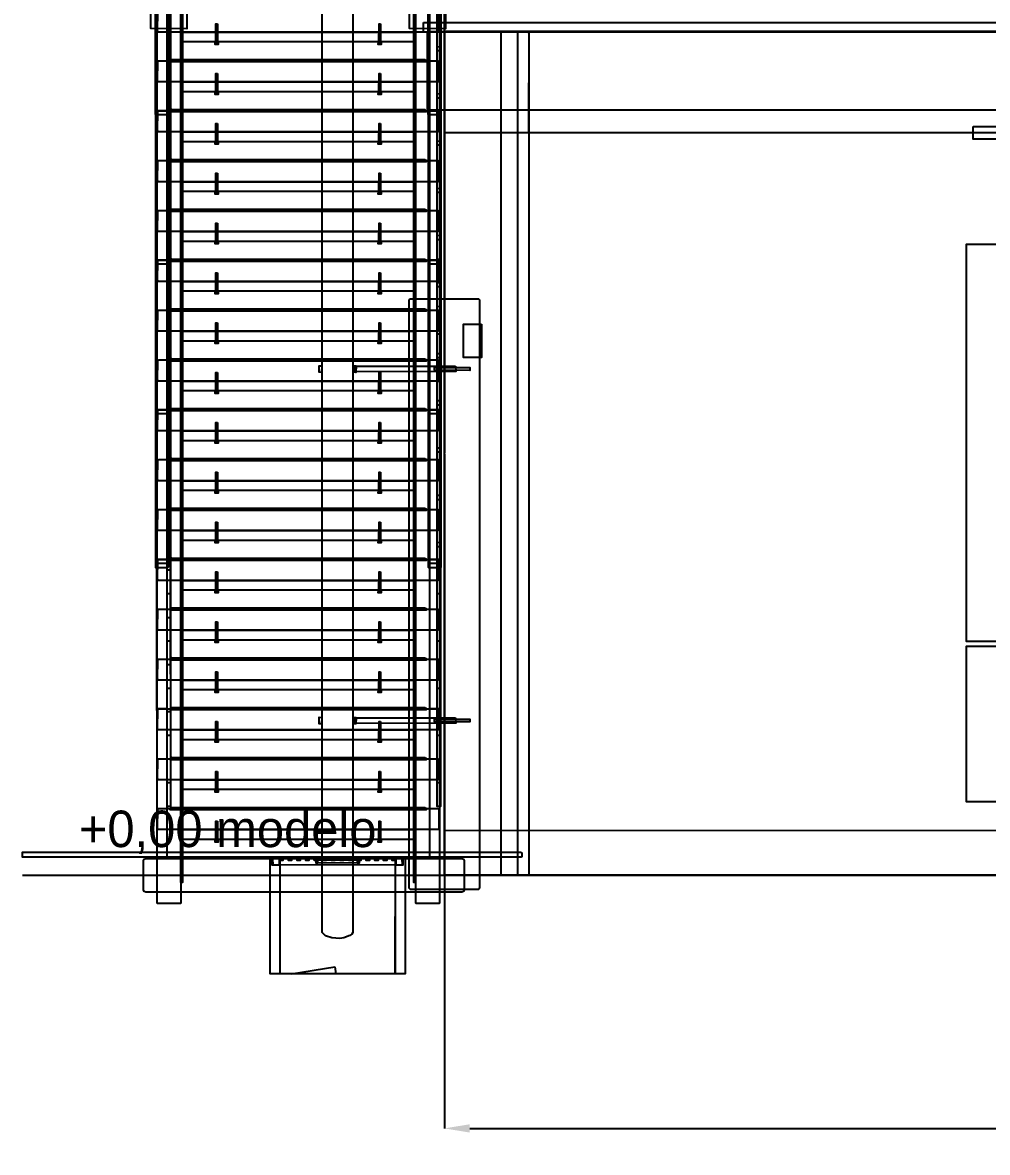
# Model space of a CAD drawing. Header units: metres. Extents: x 292.5 to 342.7, y -1 to 8.9.
# Drawn here: x 292.5 to 295.931, y -0.985 to 3.032 of the extents above; entities that cross this region are included whole.
import ezdxf

# ---------------------------------------------------------------- set-up
doc = ezdxf.new("R2010")
doc.units = ezdxf.units.M
for name, color, linetype in [('COTAS', 4, 'Continuous'), ('TEXTOS', 7, 'Continuous'), ('VISTA', 8, 'Continuous')]:
    doc.layers.add(name, color=color, linetype=linetype)
doc.dimstyles.get("Standard").update_dxf_attribs({"dimtxt": 2.5, "dimasz": 2.5, "dimexe": 1.25, "dimexo": 0.625, "dimtad": 1, "dimcen": 2.5, "dimazin": 3, "dimtfac": 1, "dimtmove": 0, "dimatfit": 3})

# ---------------------------------------------------------------- blocks, each defined once
blk = doc.blocks.new('_CLOSEDFILLED')
at = {"color": 0, "linetype": 'BYBLOCK'}
blk.add_solid([(-1, 0.164), (0, 0), (-1, -0.164)], dxfattribs=at)
blk = doc.blocks.new('*D1')
for p, q in [((294, 0), (294, -0.9)), ((302, 0), (302, -0.9)), ((294.09, -0.9), (297.935, -0.9)), ((298.065, -0.9), (301.91, -0.9))]:
    blk.add_line(p, q)
at = {"layer": 'Defpoints'}
for p in [(294, 0), (302, 0), (294, -0.9)]:
    blk.add_point(p, dxfattribs=at)
at = {"layer": 'COTAS', "xscale": 0.09, "yscale": 0.09, "rotation": 180}
blk.add_blockref('_CLOSEDFILLED', (294, -0.9), dxfattribs=at)
at = {"layer": 'COTAS', "xscale": 0.09, "yscale": 0.09}
blk.add_blockref('_CLOSEDFILLED', (302, -0.9), dxfattribs=at)
at = {"layer": 'COTAS', "insert": (298, -0.9), "char_height": 0.13, "attachment_point": 5}
blk.add_mtext('8', dxfattribs=at)

msp = doc.modelspace()

# ---------------------------------------------------------------- linework, layer by layer
at = {"layer": 'VISTA'}
msp.add_line((292.5, 0), (302.7, 0), dxfattribs=at)
for points in [[(293.5651, 6.5658), (293.5716, 6.5928), (293.5951, 6.6292), (293.7421, 6.7726), (293.745, 6.7855), (293.745, 6.897), (293.855, 6.897), (293.8544, 6.7715), (293.8489, 6.7441), (293.8379, 6.7184), (293.8122, 6.6859), (293.701, 6.5809), (293.6749, 6.5529), (293.6746, -0.2029), (293.6711, -0.2091), (293.664, -0.2147), (293.6417, -0.2226), (293.6278, -0.2243), (293.5996, -0.2228), (293.5768, -0.2152), (293.5656, -0.2035), (293.5651, 6.5658)], [(292.9725, 4.3148), (292.9742, 4.3165), (293.0158, 4.3165), (293.0175, 4.3148), (293.0175, 1.0952), (293.0158, 1.0935), (292.9742, 1.0935), (292.9732, 1.0942), (292.9725, 4.3148)], [(293.9425, 4.3148), (293.9442, 4.3165), (293.9858, 4.3165), (293.9875, 4.3148), (293.9875, 1.0952), (293.9858, 1.0935), (293.9442, 1.0935), (293.9432, 1.0942), (293.9425, 4.3148)], [(293.014, 3.9533), (293.025, 3.9543), (293.026, 3.0151), (293.014, 3.0151), (293.014, 3.9533)], [(293.974, 3.9533), (293.985, 3.9543), (293.986, 3.0151), (293.974, 3.0151), (293.974, 3.9533)], [(293.014, 3.8693), (293.025, 3.8703), (293.026, 2.9312), (293.014, 2.9312), (293.014, 3.8693)], [(293.974, 3.8693), (293.985, 3.8703), (293.986, 2.9312), (293.974, 2.9312), (293.974, 3.8693)], [(293.014, 3.7854), (293.025, 3.7864), (293.026, 2.8472), (293.014, 2.8472), (293.014, 3.7854)], [(293.974, 3.7854), (293.985, 3.7864), (293.986, 2.8472), (293.974, 2.8472), (293.974, 3.7854)], [(292.9775, 3.7668), (292.9792, 3.7685), (293.0108, 3.7685), (293.0125, 3.7668), (293.0125, 2.7198), (293.0108, 2.7181), (292.9782, 2.7189), (292.9775, 3.7668)], [(293.9475, 3.7668), (293.9492, 3.7685), (293.9808, 3.7685), (293.9825, 3.7668), (293.9825, 2.7198), (293.9808, 2.7181), (293.9482, 2.7189), (293.9475, 3.7668)], [(293.014, 3.7014), (293.025, 3.7024), (293.026, 2.7633), (293.014, 2.7633), (293.014, 3.7014)], [(293.974, 3.7014), (293.985, 3.7024), (293.986, 2.7633), (293.974, 2.7633), (293.974, 3.7014)], [(293.014, 3.6175), (293.025, 3.6185), (293.026, 2.6794), (293.014, 2.6794), (293.014, 3.6175)], [(293.974, 3.6175), (293.985, 3.6185), (293.986, 2.6794), (293.974, 2.6794), (293.974, 3.6175)], [(293.014, 3.5335), (293.025, 3.5345), (293.026, 2.5954), (293.014, 2.5954), (293.014, 3.5335)], [(293.974, 3.5335), (293.985, 3.5345), (293.986, 2.5954), (293.974, 2.5954), (293.974, 3.5335)], [(293.014, 3.4496), (293.025, 3.4506), (293.026, 2.5115), (293.014, 2.5115), (293.014, 3.4496)], [(293.974, 3.4496), (293.985, 3.4506), (293.986, 2.5115), (293.974, 2.5115), (293.974, 3.4496)], [(293.014, 3.3656), (293.025, 3.3666), (293.026, 2.4275), (293.014, 2.4275), (293.014, 3.3656)], [(293.974, 3.3656), (293.985, 3.3666), (293.986, 2.4275), (293.974, 2.4275), (293.974, 3.3656)], [(293.014, 3.2817), (293.025, 3.2827), (293.026, 2.3436), (293.014, 2.3436), (293.014, 3.2817)], [(293.974, 3.2817), (293.985, 3.2827), (293.986, 2.3436), (293.974, 2.3436), (293.974, 3.2817)], [(293.0844, 3.2387), (293.0837, 3.0093), (292.9556, 3.0101), (292.9556, 3.2387), (293.0844, 3.2387)], [(292.9775, 3.2352), (292.9792, 3.2369), (293.0108, 3.2369), (293.0125, 3.2352), (293.0125, 2.1882), (293.0108, 2.1865), (292.9782, 2.1872), (292.9775, 3.2352)], [(294.0044, 3.2387), (294.0037, 3.0093), (293.8756, 3.0101), (293.8756, 3.2387), (294.0044, 3.2387)], [(293.9475, 3.2352), (293.9492, 3.2369), (293.9808, 3.2369), (293.9825, 3.2352), (293.9825, 2.1882), (293.9808, 2.1865), (293.9482, 2.1872), (293.9475, 3.2352)], [(292.9775, 3.2086), (292.9792, 3.2103), (293.0608, 3.2103), (293.0625, 3.2086), (293.0625, -0.0986), (293.0617, -0.1001), (293.0608, -0.1003), (292.9792, -0.1003), (292.9782, -0.0997), (292.9775, 3.2086)], [(293.014, 3.1978), (293.025, 3.1987), (293.026, 2.2596), (293.014, 2.2596), (293.014, 3.1978)], [(293.0625, 3.175), (293.0685, 3.175), (293.0685, 2.987), (293.0625, 2.987), (293.0625, 3.175)], [(293.8915, 3.175), (293.8975, 3.175), (293.8975, 2.987), (293.8915, 2.987), (293.8915, 3.175)], [(293.8975, 3.2086), (293.8992, 3.2103), (293.9808, 3.2103), (293.9825, 3.2086), (293.9825, -0.0986), (293.9817, -0.1001), (293.9808, -0.1003), (293.8992, -0.1003), (293.8982, -0.0997), (293.8975, 3.2086)], [(293.974, 3.1978), (293.985, 3.1987), (293.986, 2.2596), (293.974, 2.2596), (293.974, 3.1978)], [(302, 3.2), (302, 3), (294, 3), (294, 3.2), (302, 3.2)], [(293.014, 3.1138), (293.025, 3.1148), (293.026, 2.1757), (293.014, 2.1757), (293.014, 3.1138)], [(293.974, 3.1138), (293.985, 3.1148), (293.986, 2.1757), (293.974, 2.1757), (293.974, 3.1138)], [(292.9835, 3.0728), (293.9765, 3.0728), (293.979, 3.0718), (293.98, 3.0693), (293.98, 3.0013), (293.979, 2.9988), (293.9765, 2.9978), (292.9835, 2.9978), (292.981, 2.9988), (292.98, 3.0013), (292.9806, 3.0713), (292.9835, 3.0728)], [(293.014, 3.0299), (293.025, 3.0309), (293.026, 2.0917), (293.014, 2.0917), (293.014, 3.0299)], [(293.193, 3.0278), (293.193, 2.9578), (293.187, 2.9578), (293.1874, 3.0278), (293.193, 3.0278)], [(293.773, 3.0278), (293.773, 2.9578), (293.767, 2.9578), (293.7674, 3.0278), (293.773, 3.0278)], [(293.925, 3.0325), (302.075, 3.0325), (302.075, 2.9975), (293.925, 2.9975), (293.925, 3.0325)], [(293.974, 3.0299), (293.985, 3.0309), (293.986, 2.0917), (293.974, 2.0917), (293.974, 3.0299)], [(292.9559, 3.0115), (292.9559, 3.0115), (292.956, 3.0112), (292.9559, 3.0115)], [(292.9813, 2.9991), (292.9817, 2.9988), (292.9817, 2.9995), (292.9813, 2.9991)], [(293.0625, 2.9978), (293.0685, 2.9978), (293.0685, 2.8098), (293.0625, 2.8098), (293.0625, 2.9978)], [(293.0691, 2.9628), (293.0685, 2.9973), (293.8909, 2.9978), (293.8909, 2.9628), (293.0691, 2.9628)], [(293.8759, 3.0115), (293.8759, 3.0115), (293.876, 3.0112), (293.8759, 3.0115)], [(293.8915, 2.9978), (293.8975, 2.9978), (293.8975, 2.8098), (293.8915, 2.8098), (293.8915, 2.9978)], [(293.94, 2.9955), (293.9445, 3), (302.0555, 3), (302.06, 2.9955), (302.06, 2.7245), (302.0555, 2.72), (293.9445, 2.72), (293.94, 2.7245), (293.94, 2.9955)], [(293.9783, 2.9988), (293.979, 2.9995), (293.9783, 2.9995), (293.9783, 2.9988)], [(294, 2.9955), (294.0045, 3), (301.9955, 3), (302, 2.9955), (302, 2.6445), (301.9955, 2.64), (294.0045, 2.64), (294, 2.6445), (294, 2.9955)], [(294, 2.9955), (294.0045, 3), (294.2955, 3), (294.3, 2.9955), (294.3, 0.0045), (294.2955, 0), (294.0045, 0), (294, 0.0045), (294, 2.9955)], [(294, 2.9983), (294.0017, 3), (294.2983, 3), (294.3, 2.9983), (294.3, 0.0017), (294.2983, 0), (294.0008, 0.0005), (294, 2.9983)], [(294.0008, 2.9981), (294.0045, 3), (294.2981, 2.9992), (294.3, 2.9955), (294.2992, 2.6419), (294.2955, 2.64), (294.0045, 2.64), (294, 2.6445), (294.0008, 2.9981)], [(294, 2.9955), (294.0045, 3), (294.2955, 3), (294.3, 2.9955), (294.3, 0.0045), (294.2955, 0), (294.0045, 0), (294, 0.0045), (294, 2.9955)], [(294, 2.9955), (294.0045, 3), (294.1955, 3), (294.2, 2.9955), (294.2, 0.0045), (294.1955, 0), (294.0045, 0), (294, 0.0045), (294, 2.9955)], [(294, 2.9955), (294.0045, 3), (294.2555, 3), (294.26, 2.9955), (294.26, 0.0045), (294.2555, 0), (294.0045, 0), (294, 0.0045), (294, 2.9955)], [(294, 2.9955), (294.0019, 2.9992), (301.9955, 3), (301.9992, 2.9981), (302, 0.0045), (301.9981, 0.0008), (294.0045, 0), (294, 0.0045), (294, 2.9955)], [(294.0013, 2.9987), (296.7487, 2.9987), (296.7487, 0.0013), (294.0045, 0), (294, 0.0045), (294.0013, 2.9987)], [(293.014, 2.9459), (293.025, 2.9469), (293.026, 2.0078), (293.014, 2.0078), (293.014, 2.9459)], [(293.1955, 2.9628), (293.1955, 2.9538), (293.1845, 2.9538), (293.1852, 2.9628), (293.1955, 2.9628)], [(293.7755, 2.9628), (293.7755, 2.9538), (293.7645, 2.9538), (293.7652, 2.9628), (293.7755, 2.9628)], [(293.974, 2.9459), (293.985, 2.9469), (293.986, 2.0078), (293.974, 2.0078), (293.974, 2.9459)], [(292.9835, 2.8956), (293.9765, 2.8956), (293.979, 2.8945), (293.98, 2.8921), (293.98, 2.8241), (293.979, 2.8216), (293.9765, 2.8206), (292.9835, 2.8206), (292.981, 2.8216), (292.98, 2.8241), (292.9806, 2.8941), (292.9835, 2.8956)], [(292.9817, 2.8938), (292.9817, 2.8945), (292.981, 2.8938), (292.9817, 2.8938)], [(293.025, 2.8976), (293.935, 2.8976), (293.935, 2.8916), (293.025, 2.8916), (293.025, 2.8976)], [(293.0307, 2.9006), (293.93, 2.8999), (293.9293, 2.8956), (293.0302, 2.8963), (293.0307, 2.9006)], [(293.9783, 2.8945), (293.9783, 2.8938), (293.979, 2.8938), (293.9783, 2.8945)], [(293.014, 2.862), (293.025, 2.863), (293.026, 1.9238), (293.014, 1.9238), (293.014, 2.862)], [(293.974, 2.862), (293.985, 2.863), (293.986, 1.9238), (293.974, 1.9238), (293.974, 2.862)], [(292.9813, 2.8218), (292.9817, 2.8216), (292.9817, 2.8223), (292.9813, 2.8218)], [(293.0625, 2.8206), (293.0685, 2.8206), (293.0685, 2.6326), (293.0625, 2.6326), (293.0625, 2.8206)], [(293.0691, 2.7856), (293.0685, 2.8201), (293.8909, 2.8206), (293.8909, 2.7856), (293.0691, 2.7856)], [(293.193, 2.8506), (293.193, 2.7806), (293.187, 2.7806), (293.1874, 2.8506), (293.193, 2.8506)], [(293.773, 2.8506), (293.773, 2.7806), (293.767, 2.7806), (293.7674, 2.8506), (293.773, 2.8506)], [(293.8915, 2.8206), (293.8975, 2.8206), (293.8975, 2.6326), (293.8915, 2.6326), (293.8915, 2.8206)], [(293.9783, 2.8216), (293.979, 2.8223), (293.9783, 2.8223), (293.9783, 2.8216)], [(293.014, 2.778), (293.025, 2.779), (293.026, 1.8399), (293.014, 1.8399), (293.014, 2.778)], [(293.1955, 2.7856), (293.1955, 2.7766), (293.1845, 2.7766), (293.1852, 2.7856), (293.1955, 2.7856)], [(293.7755, 2.7856), (293.7755, 2.7766), (293.7645, 2.7766), (293.7652, 2.7856), (293.7755, 2.7856)], [(293.974, 2.778), (293.985, 2.779), (293.986, 1.8399), (293.974, 1.8399), (293.974, 2.778)], [(292.9775, 2.7035), (292.9792, 2.7052), (293.0108, 2.7052), (293.0125, 2.7035), (293.0125, 1.6565), (293.0108, 1.6548), (292.9782, 1.6555), (292.9775, 2.7035)], [(292.9782, 2.7031), (292.9782, 2.7035), (292.9782, 2.7031), (292.9782, 2.7031)], [(292.9835, 2.7183), (293.9765, 2.7183), (293.979, 2.7173), (293.98, 2.7148), (293.98, 2.6468), (293.979, 2.6444), (293.9765, 2.6433), (292.9835, 2.6433), (292.981, 2.6444), (292.98, 2.6468), (292.9806, 2.7169), (292.9835, 2.7183)], [(292.9817, 2.7166), (292.9817, 2.7173), (292.981, 2.7166), (292.9817, 2.7166)], [(293.014, 2.6941), (293.025, 2.6951), (293.026, 1.7559), (293.025, 1.7549), (293.014, 1.7559), (293.014, 2.6941)], [(293.025, 2.7203), (293.935, 2.7203), (293.935, 2.7143), (293.025, 2.7143), (293.025, 2.7203)], [(293.0307, 2.7233), (293.93, 2.7226), (293.9293, 2.7183), (293.0302, 2.719), (293.0307, 2.7233)], [(293.9475, 2.7035), (293.9492, 2.7052), (293.9808, 2.7052), (293.9825, 2.7035), (293.9825, 1.6565), (293.9808, 1.6548), (293.9482, 1.6555), (293.9475, 2.7035)], [(293.9482, 2.7031), (293.9482, 2.7035), (293.9482, 2.7031), (293.9482, 2.7031)], [(293.974, 2.6941), (293.985, 2.6951), (293.986, 1.7559), (293.985, 1.7549), (293.974, 1.7559), (293.974, 2.6941)], [(293.9783, 2.7173), (293.9783, 2.7166), (293.979, 2.7166), (293.9783, 2.7173)], [(293.193, 2.6733), (293.193, 2.6033), (293.187, 2.6033), (293.1874, 2.6733), (293.193, 2.6733)], [(293.773, 2.6733), (293.773, 2.6033), (293.767, 2.6033), (293.7674, 2.6733), (293.773, 2.6733)], [(295.88, 2.6625), (300.12, 2.6625), (300.12, 2.6175), (295.88, 2.6175), (295.88, 2.6625)], [(292.981, 2.6447), (292.981, 2.6447), (292.9813, 2.6446), (292.981, 2.6447)], [(292.9813, 2.6446), (292.9817, 2.6444), (292.9817, 2.6451), (292.9813, 2.6446)], [(293.014, 2.6101), (293.025, 2.6111), (293.026, 1.672), (293.014, 1.672), (293.014, 2.6101)], [(293.0625, 2.6433), (293.0685, 2.6433), (293.0685, 2.4553), (293.0625, 2.4553), (293.0625, 2.6433)], [(293.0691, 2.6083), (293.0685, 2.6428), (293.8909, 2.6433), (293.8909, 2.6083), (293.0691, 2.6083)], [(293.8915, 2.6433), (293.8975, 2.6433), (293.8975, 2.4553), (293.8915, 2.4553), (293.8915, 2.6433)], [(293.974, 2.6101), (293.985, 2.6111), (293.986, 1.672), (293.974, 1.672), (293.974, 2.6101)], [(293.9783, 2.6444), (293.979, 2.6451), (293.9783, 2.6451), (293.9783, 2.6444)], [(293.1955, 2.6083), (293.1955, 2.5993), (293.1845, 2.5993), (293.1852, 2.6083), (293.1955, 2.6083)], [(293.7755, 2.6083), (293.7755, 2.5993), (293.7645, 2.5993), (293.7652, 2.6083), (293.7755, 2.6083)], [(292.9835, 2.5411), (293.9765, 2.5411), (293.979, 2.5401), (293.98, 2.5376), (293.98, 2.4696), (293.979, 2.4671), (293.9765, 2.4661), (292.9835, 2.4661), (292.981, 2.4671), (292.98, 2.4696), (292.9806, 2.5396), (292.9835, 2.5411)], [(292.9817, 2.5394), (292.9817, 2.5401), (292.981, 2.5394), (292.9817, 2.5394)], [(293.025, 2.5431), (293.935, 2.5431), (293.935, 2.5371), (293.025, 2.5371), (293.025, 2.5431)], [(293.0307, 2.5461), (293.93, 2.5454), (293.9293, 2.5411), (293.0302, 2.5418), (293.0307, 2.5461)], [(293.9783, 2.5401), (293.9783, 2.5394), (293.979, 2.5394), (293.9783, 2.5401)], [(293.979, 2.5397), (293.9787, 2.5398), (293.979, 2.5397), (293.979, 2.5397)], [(293.014, 2.5262), (293.025, 2.5272), (293.026, 1.588), (293.025, 1.587), (293.015, 1.587), (293.0143, 1.5873), (293.014, 2.5262)], [(293.193, 2.4961), (293.193, 2.4261), (293.187, 2.4261), (293.1874, 2.4961), (293.193, 2.4961)], [(293.773, 2.4961), (293.773, 2.4261), (293.767, 2.4261), (293.7674, 2.4961), (293.773, 2.4961)], [(293.974, 2.5262), (293.985, 2.5272), (293.986, 1.588), (293.985, 1.587), (293.975, 1.587), (293.9743, 1.5873), (293.974, 2.5262)], [(292.9813, 2.4674), (292.9817, 2.4671), (292.9817, 2.4679), (292.9813, 2.4674)], [(293.0625, 2.4661), (293.0685, 2.4661), (293.0685, 2.2781), (293.0625, 2.2781), (293.0625, 2.4661)], [(293.0691, 2.4311), (293.0685, 2.4656), (293.8909, 2.4661), (293.8909, 2.4311), (293.0691, 2.4311)], [(293.8915, 2.4661), (293.8975, 2.4661), (293.8975, 2.2781), (293.8915, 2.2781), (293.8915, 2.4661)], [(293.9783, 2.4671), (293.979, 2.4679), (293.9783, 2.4679), (293.9783, 2.4671)], [(293.014, 2.4422), (293.025, 2.4432), (293.026, 1.5041), (293.014, 1.5041), (293.014, 2.4422)], [(293.1955, 2.4311), (293.1955, 2.4221), (293.1845, 2.4221), (293.1852, 2.4311), (293.1955, 2.4311)], [(293.7755, 2.4311), (293.7755, 2.4221), (293.7645, 2.4221), (293.7652, 2.4311), (293.7755, 2.4311)], [(293.974, 2.4422), (293.985, 2.4432), (293.986, 1.5041), (293.974, 1.5041), (293.974, 2.4422)], [(292.9835, 2.3639), (293.9765, 2.3639), (293.979, 2.3629), (293.98, 2.3604), (293.98, 2.2924), (293.979, 2.2899), (293.9765, 2.2889), (292.9835, 2.2889), (292.981, 2.2899), (292.98, 2.2924), (292.9806, 2.3624), (292.9835, 2.3639)], [(292.9817, 2.3621), (292.9817, 2.3629), (292.981, 2.3621), (292.9817, 2.3621)], [(293.014, 2.3583), (293.025, 2.3593), (293.026, 1.4201), (293.014, 1.4201), (293.014, 2.3583)], [(293.025, 2.3659), (293.935, 2.3659), (293.935, 2.3599), (293.025, 2.3599), (293.025, 2.3659)], [(293.0307, 2.3689), (293.93, 2.3682), (293.9293, 2.3639), (293.0302, 2.3646), (293.0307, 2.3689)], [(293.974, 2.3583), (293.985, 2.3593), (293.986, 1.4201), (293.974, 1.4201), (293.974, 2.3583)], [(293.9783, 2.3629), (293.9783, 2.3621), (293.979, 2.3621), (293.9783, 2.3629)], [(292.981, 2.2903), (292.981, 2.2903), (292.9813, 2.2902), (292.981, 2.2903)], [(292.9813, 2.2902), (292.9817, 2.2899), (292.9817, 2.2906), (292.9813, 2.2902)], [(293.193, 2.3189), (293.193, 2.2489), (293.187, 2.2489), (293.1874, 2.3189), (293.193, 2.3189)], [(293.773, 2.3189), (293.773, 2.2489), (293.767, 2.2489), (293.7674, 2.3189), (293.773, 2.3189)], [(293.9783, 2.2899), (293.979, 2.2906), (293.9783, 2.2906), (293.9783, 2.2899)], [(293.014, 2.2743), (293.025, 2.2753), (293.026, 1.3362), (293.025, 1.3352), (293.015, 1.3352), (293.0143, 1.3355), (293.014, 2.2743)], [(293.0625, 2.2889), (293.0685, 2.2889), (293.0685, 2.1009), (293.0625, 2.1009), (293.0625, 2.2889)], [(293.0691, 2.2539), (293.0685, 2.2884), (293.8909, 2.2889), (293.8909, 2.2539), (293.0691, 2.2539)], [(293.1955, 2.2539), (293.1955, 2.2449), (293.1845, 2.2449), (293.1852, 2.2539), (293.1955, 2.2539)], [(293.7755, 2.2539), (293.7755, 2.2449), (293.7645, 2.2449), (293.7652, 2.2539), (293.7755, 2.2539)], [(293.8915, 2.2889), (293.8975, 2.2889), (293.8975, 2.1009), (293.8915, 2.1009), (293.8915, 2.2889)], [(293.974, 2.2743), (293.985, 2.2753), (293.986, 1.3362), (293.985, 1.3352), (293.975, 1.3352), (293.9743, 1.3355), (293.974, 2.2743)], [(296.5241, 2.2441), (296.5241, 0.8309), (295.8559, 0.8309), (295.8559, 2.2441), (296.5241, 2.2441)], [(292.9775, 2.1718), (292.9792, 2.1735), (293.0108, 2.1735), (293.0125, 2.1718), (293.0125, 1.1248), (293.0108, 1.1231), (292.9782, 1.1239), (292.9775, 2.1718)], [(292.9835, 2.1867), (293.9765, 2.1867), (293.979, 2.1856), (293.98, 2.1832), (293.98, 2.1152), (293.979, 2.1127), (293.9765, 2.1117), (292.9835, 2.1117), (292.981, 2.1127), (292.98, 2.1152), (292.9806, 2.1852), (292.9835, 2.1867)], [(292.9817, 2.1849), (292.9817, 2.1856), (292.981, 2.1849), (292.9817, 2.1849)], [(293.0117, 2.1719), (293.0118, 2.1719), (293.0117, 2.1719), (293.0117, 2.1719)], [(293.014, 2.1904), (293.025, 2.1914), (293.026, 1.2523), (293.014, 1.2523), (293.014, 2.1904)], [(293.025, 2.1887), (293.935, 2.1887), (293.935, 2.1827), (293.025, 2.1827), (293.025, 2.1887)], [(293.0307, 2.1917), (293.93, 2.191), (293.9293, 2.1867), (293.0302, 2.1874), (293.0307, 2.1917)], [(293.9475, 2.1718), (293.9492, 2.1735), (293.9808, 2.1735), (293.9825, 2.1718), (293.9825, 1.1248), (293.9808, 1.1231), (293.9482, 1.1239), (293.9475, 2.1718)], [(293.974, 2.1904), (293.985, 2.1914), (293.986, 1.2523), (293.974, 1.2523), (293.974, 2.1904)], [(293.9783, 2.1856), (293.9783, 2.1849), (293.979, 2.1849), (293.9783, 2.1856)], [(293.193, 2.1417), (293.193, 2.0717), (293.187, 2.0717), (293.1874, 2.1417), (293.193, 2.1417)], [(293.773, 2.1417), (293.773, 2.0717), (293.767, 2.0717), (293.7674, 2.1417), (293.773, 2.1417)], [(292.9813, 2.113), (292.9817, 2.1127), (292.9817, 2.1134), (292.9813, 2.113)], [(293.014, 2.1064), (293.025, 2.1074), (293.026, 1.1683), (293.014, 1.1683), (293.014, 2.1064)], [(293.0625, 2.1117), (293.0685, 2.1117), (293.0685, 1.9237), (293.0625, 1.9237), (293.0625, 2.1117)], [(293.0691, 2.0767), (293.0685, 2.1112), (293.8909, 2.1117), (293.8909, 2.0767), (293.0691, 2.0767)], [(293.8915, 2.1117), (293.8975, 2.1117), (293.8975, 1.9237), (293.8915, 1.9237), (293.8915, 2.1117)], [(293.974, 2.1064), (293.985, 2.1074), (293.986, 1.1683), (293.974, 1.1683), (293.974, 2.1064)], [(293.9783, 2.1127), (293.979, 2.1134), (293.9783, 2.1134), (293.9783, 2.1127)], [(293.1955, 2.0767), (293.1955, 2.0677), (293.1845, 2.0677), (293.1852, 2.0767), (293.1955, 2.0767)], [(293.7755, 2.0767), (293.7755, 2.0677), (293.7645, 2.0677), (293.7652, 2.0767), (293.7755, 2.0767)], [(293.875, 2.0455), (293.8795, 2.05), (294.1205, 2.05), (294.125, 2.0455), (294.125, -0.0455), (294.1205, -0.05), (293.8795, -0.05), (293.875, -0.0455), (293.875, 2.0455)], [(292.9835, 2.0094), (293.9765, 2.0094), (293.979, 2.0084), (293.98, 2.0059), (293.98, 1.9379), (293.979, 1.9355), (293.9765, 1.9344), (292.9835, 1.9344), (292.981, 1.9355), (292.98, 1.9379), (292.9806, 2.008), (292.9835, 2.0094)], [(293.014, 2.0225), (293.025, 2.0235), (293.026, 1.0844), (293.014, 1.0844), (293.014, 2.0225)], [(293.025, 2.0114), (293.935, 2.0114), (293.935, 2.0054), (293.025, 2.0054), (293.025, 2.0114)], [(293.0307, 2.0144), (293.93, 2.0137), (293.9293, 2.0094), (293.0302, 2.0101), (293.0307, 2.0144)], [(293.974, 2.0225), (293.985, 2.0235), (293.986, 1.0844), (293.974, 1.0844), (293.974, 2.0225)], [(292.9817, 2.0077), (292.9817, 2.0084), (292.981, 2.0077), (292.9817, 2.0077)], [(293.9783, 2.0084), (293.9783, 2.0077), (293.979, 2.0077), (293.9783, 2.0084)], [(292.9813, 1.9357), (292.9817, 1.9355), (292.9817, 1.9362), (292.9813, 1.9357)], [(293.014, 1.9385), (293.0143, 1.9392), (293.015, 1.9395), (293.025, 1.9395), (293.0257, 1.9392), (293.026, 1.9385), (293.026, 1.0004), (293.014, 1.0004), (293.014, 1.9385)], [(293.0144, 1.9392), (293.0144, 1.9392), (293.0143, 1.9392), (293.0144, 1.9392)], [(293.0256, 1.9392), (293.0256, 1.9392), (293.0257, 1.9392), (293.0256, 1.9392)], [(293.0625, 1.9344), (293.0685, 1.9344), (293.0685, 1.7465), (293.0625, 1.7465), (293.0625, 1.9344)], [(293.0691, 1.8994), (293.0685, 1.9339), (293.8909, 1.9344), (293.8909, 1.8994), (293.0691, 1.8994)], [(293.193, 1.9644), (293.193, 1.8944), (293.187, 1.8944), (293.1874, 1.9644), (293.193, 1.9644)], [(293.773, 1.9644), (293.773, 1.8944), (293.767, 1.8944), (293.7674, 1.9644), (293.773, 1.9644)], [(293.8915, 1.9344), (293.8975, 1.9344), (293.8975, 1.7465), (293.8915, 1.7465), (293.8915, 1.9344)], [(293.974, 1.9385), (293.9743, 1.9392), (293.975, 1.9395), (293.985, 1.9395), (293.9857, 1.9392), (293.986, 1.9385), (293.986, 1.0004), (293.974, 1.0004), (293.974, 1.9385)], [(293.9744, 1.9392), (293.9744, 1.9392), (293.9743, 1.9392), (293.9744, 1.9392)], [(293.9783, 1.9355), (293.979, 1.9362), (293.9783, 1.9362), (293.9783, 1.9355)], [(293.9856, 1.9392), (293.9856, 1.9392), (293.9857, 1.9392), (293.9856, 1.9392)], [(294.1319, 1.9594), (294.1319, 1.8406), (294.0681, 1.8406), (294.0681, 1.9594), (294.1319, 1.9594)], [(293.1955, 1.8994), (293.1955, 1.8904), (293.1845, 1.8904), (293.1852, 1.8994), (293.1955, 1.8994)], [(293.7755, 1.8994), (293.7755, 1.8904), (293.7645, 1.8904), (293.7652, 1.8994), (293.7755, 1.8994)], [(293.014, 1.8546), (293.025, 1.8556), (293.026, 0.9165), (293.025, 0.9155), (293.015, 0.9155), (293.0143, 0.9158), (293.014, 1.8546)], [(293.974, 1.8546), (293.985, 1.8556), (293.986, 0.9165), (293.985, 0.9155), (293.975, 0.9155), (293.9743, 0.9158), (293.974, 1.8546)], [(292.9835, 1.8322), (293.9765, 1.8322), (293.979, 1.8312), (293.98, 1.8287), (293.98, 1.7607), (293.979, 1.7582), (293.9765, 1.7572), (292.9835, 1.7572), (292.981, 1.7582), (292.98, 1.7607), (292.9806, 1.8307), (292.9835, 1.8322)], [(292.9817, 1.8305), (292.9817, 1.8312), (292.981, 1.8305), (292.9817, 1.8305)], [(293.025, 1.8342), (293.935, 1.8342), (293.935, 1.8282), (293.025, 1.8282), (293.025, 1.8342)], [(293.0307, 1.8372), (293.93, 1.8365), (293.9293, 1.8322), (293.0302, 1.8329), (293.0307, 1.8372)], [(293.5635, 1.811), (293.5625, 1.788), (293.5545, 1.789), (293.5548, 1.8117), (293.5635, 1.811)], [(293.6855, 1.811), (293.6845, 1.788), (293.6765, 1.789), (293.6768, 1.8117), (293.6855, 1.811)], [(294.039, 1.81), (294.04, 1.791), (293.682, 1.79), (293.6813, 1.8097), (294.039, 1.81)], [(293.9783, 1.8312), (293.9783, 1.8305), (293.979, 1.8305), (293.9783, 1.8312)], [(293.014, 1.7706), (293.025, 1.7716), (293.026, 0.8325), (293.014, 0.8325), (293.014, 1.7706)], [(293.193, 1.7872), (293.193, 1.7172), (293.187, 1.7172), (293.1874, 1.7872), (293.193, 1.7872)], [(293.773, 1.7872), (293.773, 1.7172), (293.767, 1.7172), (293.7674, 1.7872), (293.773, 1.7872)], [(293.965, 1.805), (294.09, 1.805), (294.09, 1.795), (293.965, 1.7957), (293.965, 1.805)], [(293.974, 1.7706), (293.985, 1.7716), (293.986, 0.8325), (293.974, 0.8325), (293.974, 1.7706)], [(292.9813, 1.7585), (292.9817, 1.7583), (292.9817, 1.759), (292.9813, 1.7585)], [(293.0259, 1.7559), (293.0259, 1.7559), (293.026, 1.7559), (293.0259, 1.7559)], [(293.0625, 1.7572), (293.0685, 1.7572), (293.0685, 1.5692), (293.0625, 1.5692), (293.0625, 1.7572)], [(293.0691, 1.7222), (293.0685, 1.7567), (293.8909, 1.7572), (293.8909, 1.7222), (293.0691, 1.7222)], [(293.8915, 1.7572), (293.8975, 1.7572), (293.8975, 1.5692), (293.8915, 1.5692), (293.8915, 1.7572)], [(293.9783, 1.7583), (293.979, 1.759), (293.9783, 1.759), (293.9783, 1.7583)], [(293.9859, 1.7559), (293.9859, 1.7559), (293.986, 1.7559), (293.9859, 1.7559)], [(293.014, 1.6867), (293.0143, 1.6874), (293.015, 1.6877), (293.025, 1.6877), (293.0257, 1.6874), (293.026, 1.6867), (293.026, 0.7486), (293.014, 0.7486), (293.014, 1.6867)], [(293.0144, 1.6873), (293.0144, 1.6873), (293.0143, 1.6874), (293.0144, 1.6873)], [(293.0256, 1.6873), (293.0256, 1.6873), (293.0257, 1.6874), (293.0256, 1.6873)], [(293.1955, 1.7222), (293.1955, 1.7132), (293.1845, 1.7132), (293.1852, 1.7222), (293.1955, 1.7222)], [(293.7755, 1.7222), (293.7755, 1.7132), (293.7645, 1.7132), (293.7652, 1.7222), (293.7755, 1.7222)], [(293.974, 1.6867), (293.9743, 1.6874), (293.975, 1.6877), (293.985, 1.6877), (293.9857, 1.6874), (293.986, 1.6867), (293.986, 0.7486), (293.974, 0.7486), (293.974, 1.6867)], [(293.9744, 1.6873), (293.9744, 1.6873), (293.9743, 1.6874), (293.9744, 1.6873)], [(293.9856, 1.6873), (293.9856, 1.6873), (293.9857, 1.6874), (293.9856, 1.6873)], [(292.9835, 1.655), (293.9765, 1.655), (293.979, 1.654), (293.98, 1.6515), (293.98, 1.5835), (293.979, 1.581), (293.9765, 1.58), (292.9835, 1.58), (292.981, 1.581), (292.98, 1.5835), (292.9806, 1.6535), (292.9835, 1.655)], [(292.9817, 1.6533), (292.9817, 1.654), (292.981, 1.6533), (292.9817, 1.6533)], [(293.025, 1.657), (293.935, 1.657), (293.935, 1.651), (293.025, 1.651), (293.025, 1.657)], [(293.0307, 1.66), (293.93, 1.6593), (293.9293, 1.655), (293.0302, 1.6557), (293.0307, 1.66)], [(293.9783, 1.654), (293.9783, 1.6533), (293.979, 1.6533), (293.9783, 1.654)], [(292.9775, 1.6402), (292.9792, 1.6419), (293.0108, 1.6419), (293.0125, 1.6402), (293.0125, 0.5932), (293.0108, 0.5915), (292.9782, 0.5922), (292.9775, 1.6402)], [(293.0122, 1.6403), (293.012, 1.6406), (293.0122, 1.6403), (293.0122, 1.6403)], [(293.0122, 1.6397), (293.0122, 1.6397), (293.0122, 1.6397), (293.0122, 1.6397)], [(293.193, 1.61), (293.193, 1.54), (293.187, 1.54), (293.1874, 1.61), (293.193, 1.61)], [(293.773, 1.61), (293.773, 1.54), (293.767, 1.54), (293.7674, 1.61), (293.773, 1.61)], [(293.9475, 1.6402), (293.9492, 1.6419), (293.9808, 1.6419), (293.9825, 1.6402), (293.9825, 0.5932), (293.9808, 0.5915), (293.9482, 0.5922), (293.9475, 1.6402)], [(293.9822, 1.6403), (293.982, 1.6406), (293.9822, 1.6403), (293.9822, 1.6403)], [(293.9822, 1.6397), (293.9822, 1.6397), (293.9822, 1.6397), (293.9822, 1.6397)], [(292.9813, 1.5813), (292.9817, 1.581), (292.9817, 1.5817), (292.9813, 1.5813)], [(293.014, 1.6027), (293.025, 1.6038), (293.026, 0.6646), (293.025, 0.6636), (293.015, 0.6636), (293.0143, 0.6639), (293.014, 1.6027)], [(293.0144, 1.5874), (293.0144, 1.5874), (293.0143, 1.5873), (293.0144, 1.5874)], [(293.0625, 1.58), (293.0685, 1.58), (293.0685, 1.392), (293.0625, 1.392), (293.0625, 1.58)], [(293.0691, 1.545), (293.0685, 1.5795), (293.8909, 1.58), (293.8909, 1.545), (293.0691, 1.545)], [(293.8915, 1.58), (293.8975, 1.58), (293.8975, 1.392), (293.8915, 1.392), (293.8915, 1.58)], [(293.974, 1.6027), (293.985, 1.6038), (293.986, 0.6646), (293.985, 0.6636), (293.975, 0.6636), (293.9743, 0.6639), (293.974, 1.6027)], [(293.9744, 1.5874), (293.9744, 1.5874), (293.9743, 1.5873), (293.9744, 1.5874)], [(293.9783, 1.581), (293.979, 1.5817), (293.9783, 1.5817), (293.9783, 1.581)], [(293.1955, 1.545), (293.1955, 1.536), (293.1845, 1.536), (293.1852, 1.545), (293.1955, 1.545)], [(293.7755, 1.545), (293.7755, 1.536), (293.7645, 1.536), (293.7652, 1.545), (293.7755, 1.545)], [(293.014, 1.5188), (293.0143, 1.5195), (293.015, 1.5198), (293.025, 1.5198), (293.0257, 1.5195), (293.026, 1.5188), (293.026, 0.5807), (293.014, 0.5807), (293.014, 1.5188)], [(293.0141, 1.5188), (293.0141, 1.5188), (293.014, 1.5188), (293.0141, 1.5188)], [(293.0144, 1.5194), (293.0144, 1.5194), (293.0143, 1.5195), (293.0144, 1.5194)], [(293.0256, 1.5194), (293.0256, 1.5194), (293.0257, 1.5195), (293.0256, 1.5194)], [(293.974, 1.5188), (293.9743, 1.5195), (293.975, 1.5198), (293.985, 1.5198), (293.9857, 1.5195), (293.986, 1.5188), (293.986, 0.5807), (293.974, 0.5807), (293.974, 1.5188)], [(293.9741, 1.5188), (293.9741, 1.5188), (293.974, 1.5188), (293.9741, 1.5188)], [(293.9744, 1.5194), (293.9744, 1.5194), (293.9743, 1.5195), (293.9744, 1.5194)], [(293.9856, 1.5194), (293.9856, 1.5194), (293.9857, 1.5195), (293.9856, 1.5194)], [(292.9835, 1.4778), (293.9765, 1.4778), (293.979, 1.4768), (293.98, 1.4743), (293.98, 1.4063), (293.979, 1.4038), (293.9765, 1.4028), (292.9835, 1.4028), (292.981, 1.4038), (292.98, 1.4063), (292.9806, 1.4763), (292.9835, 1.4778)], [(292.9817, 1.476), (292.9817, 1.4767), (292.981, 1.476), (292.9817, 1.476)], [(293.025, 1.4798), (293.935, 1.4798), (293.935, 1.4738), (293.025, 1.4738), (293.025, 1.4798)], [(293.0307, 1.4828), (293.93, 1.4821), (293.9293, 1.4778), (293.0302, 1.4785), (293.0307, 1.4828)], [(293.9783, 1.4767), (293.9783, 1.476), (293.979, 1.476), (293.9783, 1.4767)], [(293.014, 1.4349), (293.025, 1.4359), (293.026, 0.4967), (293.014, 0.4967), (293.014, 1.4349)], [(293.193, 1.4328), (293.193, 1.3628), (293.187, 1.3628), (293.1874, 1.4328), (293.193, 1.4328)], [(293.773, 1.4328), (293.773, 1.3628), (293.767, 1.3628), (293.7674, 1.4328), (293.773, 1.4328)], [(293.974, 1.4349), (293.985, 1.4359), (293.986, 0.4967), (293.974, 0.4967), (293.974, 1.4349)], [(292.9813, 1.4041), (292.9817, 1.4038), (292.9817, 1.4045), (292.9813, 1.4041)], [(293.0625, 1.4028), (293.0685, 1.4028), (293.0685, 1.2148), (293.0625, 1.2148), (293.0625, 1.4028)], [(293.0691, 1.3678), (293.0685, 1.4023), (293.8909, 1.4028), (293.8909, 1.3678), (293.0691, 1.3678)], [(293.1955, 1.3678), (293.1955, 1.3588), (293.1845, 1.3588), (293.1852, 1.3678), (293.1955, 1.3678)], [(293.7755, 1.3678), (293.7755, 1.3588), (293.7645, 1.3588), (293.7652, 1.3678), (293.7755, 1.3678)], [(293.8915, 1.4028), (293.8975, 1.4028), (293.8975, 1.2148), (293.8915, 1.2148), (293.8915, 1.4028)], [(293.9783, 1.4038), (293.979, 1.4045), (293.9783, 1.4045), (293.9783, 1.4038)], [(293.014, 1.3509), (293.025, 1.3519), (293.026, 0.4128), (293.025, 0.4118), (293.014, 0.4128), (293.014, 1.3509)], [(293.0144, 1.3356), (293.0144, 1.3356), (293.0143, 1.3355), (293.0144, 1.3356)], [(293.974, 1.3509), (293.985, 1.3519), (293.986, 0.4128), (293.985, 0.4118), (293.974, 0.4128), (293.974, 1.3509)], [(293.9744, 1.3356), (293.9744, 1.3356), (293.9743, 1.3355), (293.9744, 1.3356)], [(292.9835, 1.3006), (293.9765, 1.3006), (293.979, 1.2995), (293.98, 1.2971), (293.98, 1.2291), (293.979, 1.2266), (293.9765, 1.2256), (292.9835, 1.2256), (292.981, 1.2266), (292.98, 1.2291), (292.9806, 1.2991), (292.9835, 1.3006)], [(292.9817, 1.2988), (292.9817, 1.2995), (292.981, 1.2988), (292.9817, 1.2988)], [(292.981, 1.2992), (292.9813, 1.2993), (292.981, 1.2992), (292.981, 1.2992)], [(293.025, 1.3026), (293.935, 1.3026), (293.935, 1.2966), (293.025, 1.2966), (293.025, 1.3026)], [(293.0307, 1.3056), (293.93, 1.3049), (293.9293, 1.3006), (293.0302, 1.3013), (293.0307, 1.3056)], [(293.9783, 1.2995), (293.9783, 1.2988), (293.979, 1.2988), (293.9783, 1.2995)], [(293.979, 1.2992), (293.9787, 1.2993), (293.979, 1.2992), (293.979, 1.2992)], [(293.014, 1.267), (293.0143, 1.2677), (293.015, 1.268), (293.025, 1.268), (293.0257, 1.2677), (293.026, 1.267), (293.026, 0.3288), (293.014, 0.3288), (293.014, 1.267)], [(293.0144, 1.2676), (293.0144, 1.2676), (293.0143, 1.2677), (293.0144, 1.2676)], [(293.0256, 1.2676), (293.0256, 1.2676), (293.0257, 1.2677), (293.0256, 1.2676)], [(293.193, 1.2556), (293.193, 1.1856), (293.187, 1.1856), (293.1874, 1.2556), (293.193, 1.2556)], [(293.773, 1.2556), (293.773, 1.1856), (293.767, 1.1856), (293.7674, 1.2556), (293.773, 1.2556)], [(293.974, 1.267), (293.9743, 1.2677), (293.975, 1.268), (293.985, 1.268), (293.9857, 1.2677), (293.986, 1.267), (293.986, 0.3288), (293.974, 0.3288), (293.974, 1.267)], [(293.9744, 1.2676), (293.9744, 1.2676), (293.9743, 1.2677), (293.9744, 1.2676)], [(293.9856, 1.2676), (293.9856, 1.2676), (293.9857, 1.2677), (293.9856, 1.2676)], [(292.9813, 1.2268), (292.9817, 1.2266), (292.9817, 1.2273), (292.9813, 1.2268)], [(293.0625, 1.2256), (293.0685, 1.2256), (293.0685, 1.0376), (293.0625, 1.0376), (293.0625, 1.2256)], [(293.0691, 1.1906), (293.0685, 1.2251), (293.8909, 1.2256), (293.8909, 1.1906), (293.0691, 1.1906)], [(293.8915, 1.2256), (293.8975, 1.2256), (293.8975, 1.0376), (293.8915, 1.0376), (293.8915, 1.2256)], [(293.9783, 1.2266), (293.979, 1.2273), (293.9783, 1.2273), (293.9783, 1.2266)], [(293.014, 1.183), (293.025, 1.184), (293.026, 0.2449), (293.014, 0.2449), (293.014, 1.183)], [(293.1955, 1.1906), (293.1955, 1.1816), (293.1845, 1.1816), (293.1852, 1.1906), (293.1955, 1.1906)], [(293.7755, 1.1906), (293.7755, 1.1816), (293.7645, 1.1816), (293.7652, 1.1906), (293.7755, 1.1906)], [(293.974, 1.183), (293.985, 1.184), (293.986, 0.2449), (293.974, 0.2449), (293.974, 1.183)], [(293.025, 1.1253), (293.935, 1.1253), (293.935, 1.1193), (293.025, 1.1193), (293.025, 1.1253)], [(293.0307, 1.1283), (293.93, 1.1276), (293.9293, 1.1233), (293.0302, 1.124), (293.0307, 1.1283)], [(292.9741, 1.0936), (292.9742, 1.0935), (292.9741, 1.0936), (292.9741, 1.0936)], [(292.9775, 1.1085), (292.9792, 1.1102), (293.0108, 1.1102), (293.0125, 1.1085), (293.0125, 0.0617), (293.0108, 0.06), (292.9783, 0.0607), (292.9775, 1.1085)], [(292.9835, 1.1233), (293.9765, 1.1233), (293.979, 1.1223), (293.98, 1.1198), (293.98, 1.0518), (293.979, 1.0494), (293.9765, 1.0483), (292.9835, 1.0483), (292.981, 1.0494), (292.98, 1.0518), (292.9806, 1.1219), (292.9835, 1.1233)], [(292.9817, 1.1216), (292.9817, 1.1223), (292.981, 1.1216), (292.9817, 1.1216)], [(292.981, 1.122), (292.9813, 1.122), (292.981, 1.122), (292.981, 1.122)], [(293.9433, 1.0942), (293.9433, 1.0942), (293.9432, 1.0942), (293.9433, 1.0942)], [(293.9475, 1.1085), (293.9492, 1.1102), (293.9808, 1.1102), (293.9825, 1.1085), (293.9825, 0.0617), (293.9818, 0.0617), (293.9818, 0.0603), (293.9808, 0.06), (293.9483, 0.0607), (293.9475, 1.1085)], [(293.9783, 1.1223), (293.9783, 1.1216), (293.979, 1.1216), (293.9783, 1.1223)], [(293.979, 1.122), (293.9787, 1.122), (293.979, 1.122), (293.979, 1.122)], [(292.981, 1.0497), (292.981, 1.0497), (292.9813, 1.0496), (292.981, 1.0497)], [(292.9813, 1.0496), (292.9817, 1.0494), (292.9817, 1.0501), (292.9813, 1.0496)], [(293.0625, 1.0483), (293.0685, 1.0483), (293.0685, 0.8603), (293.0625, 0.8603), (293.0625, 1.0483)], [(293.0691, 1.0133), (293.0685, 1.0478), (293.8909, 1.0483), (293.8909, 1.0133), (293.0691, 1.0133)], [(293.193, 1.0783), (293.193, 1.0083), (293.187, 1.0083), (293.1874, 1.0783), (293.193, 1.0783)], [(293.773, 1.0783), (293.773, 1.0083), (293.767, 1.0083), (293.7674, 1.0783), (293.773, 1.0783)], [(293.8915, 1.0483), (293.8975, 1.0483), (293.8975, 0.8603), (293.8915, 0.8603), (293.8915, 1.0483)], [(293.9783, 1.0494), (293.979, 1.0501), (293.9783, 1.0501), (293.9783, 1.0494)], [(293.1955, 1.0133), (293.1955, 1.0043), (293.1845, 1.0043), (293.1852, 1.0133), (293.1955, 1.0133)], [(293.7755, 1.0133), (293.7755, 1.0043), (293.7645, 1.0043), (293.7652, 1.0133), (293.7755, 1.0133)], [(292.9835, 0.9461), (293.9765, 0.9461), (293.979, 0.9451), (293.98, 0.9426), (293.98, 0.8746), (293.979, 0.8721), (293.9765, 0.8711), (292.9835, 0.8711), (292.981, 0.8721), (292.98, 0.8746), (292.9806, 0.9446), (292.9835, 0.9461)], [(292.9817, 0.9444), (292.9817, 0.9451), (292.981, 0.9444), (292.9817, 0.9444)], [(293.025, 0.9481), (293.935, 0.9481), (293.935, 0.9421), (293.025, 0.9421), (293.025, 0.9481)], [(293.0307, 0.9511), (293.93, 0.9504), (293.9293, 0.9461), (293.0302, 0.9468), (293.0307, 0.9511)], [(293.9783, 0.9451), (293.9783, 0.9444), (293.979, 0.9444), (293.9783, 0.9451)], [(293.979, 0.9447), (293.9787, 0.9448), (293.979, 0.9447), (293.979, 0.9447)], [(293.0144, 0.9158), (293.0144, 0.9158), (293.0143, 0.9158), (293.0144, 0.9158)], [(293.193, 0.9011), (293.193, 0.8311), (293.187, 0.8311), (293.1874, 0.9011), (293.193, 0.9011)], [(293.773, 0.9011), (293.773, 0.8311), (293.767, 0.8311), (293.7674, 0.9011), (293.773, 0.9011)], [(293.9744, 0.9158), (293.9744, 0.9158), (293.9743, 0.9158), (293.9744, 0.9158)], [(292.9813, 0.8724), (292.9817, 0.8721), (292.9817, 0.8729), (292.9813, 0.8724)], [(293.0625, 0.8711), (293.0685, 0.8711), (293.0685, 0.6831), (293.0625, 0.6831), (293.0625, 0.8711)], [(293.0691, 0.8361), (293.0685, 0.8706), (293.8909, 0.8711), (293.8909, 0.8361), (293.0691, 0.8361)], [(293.8915, 0.8711), (293.8975, 0.8711), (293.8975, 0.6831), (293.8915, 0.6831), (293.8915, 0.8711)], [(293.9783, 0.8721), (293.979, 0.8729), (293.9783, 0.8729), (293.9783, 0.8721)], [(293.979, 0.8725), (293.9787, 0.8724), (293.979, 0.8725), (293.979, 0.8725)], [(293.1955, 0.8361), (293.1955, 0.8271), (293.1845, 0.8271), (293.1852, 0.8361), (293.1955, 0.8361)], [(293.7755, 0.8361), (293.7755, 0.8271), (293.7645, 0.8271), (293.7652, 0.8361), (293.7755, 0.8361)], [(296.5241, 0.8151), (296.5241, 0.2609), (295.8559, 0.2609), (295.8559, 0.8151), (296.5241, 0.8151)], [(292.9835, 0.7689), (293.9765, 0.7689), (293.979, 0.7679), (293.98, 0.7654), (293.98, 0.6974), (293.979, 0.6949), (293.9765, 0.6939), (292.9835, 0.6939), (292.981, 0.6949), (292.98, 0.6974), (292.9806, 0.7674), (292.9835, 0.7689)], [(292.9817, 0.7671), (292.9817, 0.7679), (292.981, 0.7671), (292.9817, 0.7671)], [(293.025, 0.7709), (293.935, 0.7709), (293.935, 0.7649), (293.025, 0.7649), (293.025, 0.7709)], [(293.0307, 0.7739), (293.93, 0.7732), (293.9293, 0.7689), (293.0302, 0.7696), (293.0307, 0.7739)], [(293.9783, 0.7679), (293.9783, 0.7671), (293.979, 0.7671), (293.9783, 0.7679)], [(293.193, 0.7239), (293.193, 0.6539), (293.187, 0.6539), (293.1874, 0.7239), (293.193, 0.7239)], [(293.773, 0.7239), (293.773, 0.6539), (293.767, 0.6539), (293.7674, 0.7239), (293.773, 0.7239)], [(292.981, 0.6953), (292.981, 0.6953), (292.9813, 0.6952), (292.981, 0.6953)], [(292.9813, 0.6952), (292.9817, 0.6949), (292.9817, 0.6956), (292.9813, 0.6952)], [(293.0625, 0.6939), (293.0685, 0.6939), (293.0685, 0.5059), (293.0625, 0.5059), (293.0625, 0.6939)], [(293.0691, 0.6589), (293.0685, 0.6934), (293.8909, 0.6939), (293.8909, 0.6589), (293.0691, 0.6589)], [(293.8915, 0.6939), (293.8975, 0.6939), (293.8975, 0.5059), (293.8915, 0.5059), (293.8915, 0.6939)], [(293.9783, 0.6949), (293.979, 0.6956), (293.9783, 0.6956), (293.9783, 0.6949)], [(293.0144, 0.664), (293.0144, 0.664), (293.0143, 0.6639), (293.0144, 0.664)], [(293.1955, 0.6589), (293.1955, 0.6499), (293.1845, 0.6499), (293.1852, 0.6589), (293.1955, 0.6589)], [(293.7755, 0.6589), (293.7755, 0.6499), (293.7645, 0.6499), (293.7652, 0.6589), (293.7755, 0.6589)], [(293.9744, 0.664), (293.9744, 0.664), (293.9743, 0.6639), (293.9744, 0.664)], [(292.9835, 0.5917), (293.9765, 0.5917), (293.979, 0.5906), (293.98, 0.5882), (293.98, 0.5202), (293.979, 0.5177), (293.9765, 0.5167), (292.9835, 0.5167), (292.981, 0.5177), (292.98, 0.5202), (292.9806, 0.5902), (292.9835, 0.5917)], [(292.9817, 0.5899), (292.9817, 0.5906), (292.981, 0.5899), (292.9817, 0.5899)], [(293.025, 0.5937), (293.935, 0.5937), (293.935, 0.5877), (293.025, 0.5877), (293.025, 0.5937)], [(293.0307, 0.5967), (293.93, 0.596), (293.9293, 0.5917), (293.0302, 0.5924), (293.0307, 0.5967)], [(293.9783, 0.5906), (293.9783, 0.5899), (293.979, 0.5899), (293.9783, 0.5906)], [(293.979, 0.5903), (293.9787, 0.5904), (293.979, 0.5903), (293.979, 0.5903)], [(293.193, 0.5467), (293.193, 0.4767), (293.187, 0.4767), (293.1874, 0.5467), (293.193, 0.5467)], [(293.5635, 0.561), (293.5625, 0.538), (293.5545, 0.539), (293.5548, 0.5617), (293.5635, 0.561)], [(293.6855, 0.561), (293.6845, 0.538), (293.6765, 0.539), (293.6768, 0.5617), (293.6855, 0.561)], [(294.039, 0.56), (294.04, 0.541), (293.682, 0.54), (293.6813, 0.5597), (294.039, 0.56)], [(293.773, 0.5467), (293.773, 0.4767), (293.767, 0.4767), (293.7674, 0.5467), (293.773, 0.5467)], [(293.965, 0.555), (294.09, 0.555), (294.09, 0.545), (293.965, 0.5457), (293.965, 0.555)], [(292.9813, 0.518), (292.9817, 0.5177), (292.9817, 0.5184), (292.9813, 0.518)], [(293.0625, 0.5167), (293.0685, 0.5167), (293.0685, 0.3287), (293.0625, 0.3287), (293.0625, 0.5167)], [(293.0691, 0.4817), (293.0685, 0.5162), (293.8909, 0.5167), (293.8909, 0.4817), (293.0691, 0.4817)], [(293.8915, 0.5167), (293.8975, 0.5167), (293.8975, 0.3287), (293.8915, 0.3287), (293.8915, 0.5167)], [(293.9783, 0.5177), (293.979, 0.5184), (293.9783, 0.5184), (293.9783, 0.5177)], [(293.1955, 0.4817), (293.1955, 0.4727), (293.1845, 0.4727), (293.1852, 0.4817), (293.1955, 0.4817)], [(293.7755, 0.4817), (293.7755, 0.4727), (293.7645, 0.4727), (293.7652, 0.4817), (293.7755, 0.4817)], [(292.9835, 0.4144), (293.9765, 0.4144), (293.979, 0.4134), (293.98, 0.4109), (293.98, 0.3429), (293.979, 0.3405), (293.9765, 0.3394), (292.9835, 0.3394), (292.981, 0.3405), (292.98, 0.3429), (292.9806, 0.413), (292.9835, 0.4144)], [(292.9817, 0.4127), (292.9817, 0.4134), (292.981, 0.4127), (292.9817, 0.4127)], [(292.981, 0.4131), (292.9813, 0.4132), (292.981, 0.4131), (292.981, 0.4131)], [(293.025, 0.4164), (293.935, 0.4164), (293.935, 0.4104), (293.025, 0.4104), (293.025, 0.4164)], [(293.0259, 0.4128), (293.0259, 0.4128), (293.026, 0.4128), (293.0259, 0.4128)], [(293.0307, 0.4194), (293.93, 0.4187), (293.9293, 0.4144), (293.0302, 0.4151), (293.0307, 0.4194)], [(293.9783, 0.4134), (293.9783, 0.4127), (293.979, 0.4127), (293.9783, 0.4134)], [(293.979, 0.4131), (293.9787, 0.4132), (293.979, 0.4131), (293.979, 0.4131)], [(293.9859, 0.4128), (293.9859, 0.4128), (293.986, 0.4128), (293.9859, 0.4128)], [(293.193, 0.3694), (293.193, 0.2994), (293.187, 0.2994), (293.1874, 0.3694), (293.193, 0.3694)], [(293.773, 0.3694), (293.773, 0.2994), (293.767, 0.2994), (293.7674, 0.3694), (293.773, 0.3694)], [(292.9813, 0.3407), (292.9817, 0.3405), (292.9817, 0.3412), (292.9813, 0.3407)], [(293.0625, 0.3394), (293.0685, 0.3394), (293.0685, 0.1515), (293.0625, 0.1515), (293.0625, 0.3394)], [(293.0691, 0.3044), (293.0685, 0.3389), (293.8909, 0.3394), (293.8909, 0.3044), (293.0691, 0.3044)], [(293.8915, 0.3394), (293.8975, 0.3394), (293.8975, 0.1515), (293.8915, 0.1515), (293.8915, 0.3394)], [(293.9783, 0.3405), (293.979, 0.3412), (293.9783, 0.3412), (293.9783, 0.3405)], [(293.1955, 0.3044), (293.1955, 0.2954), (293.1845, 0.2954), (293.1852, 0.3044), (293.1955, 0.3044)], [(293.7755, 0.3044), (293.7755, 0.2954), (293.7645, 0.2954), (293.7652, 0.3044), (293.7755, 0.3044)], [(293.0307, 0.2422), (293.93, 0.2415), (293.9293, 0.2372), (293.0302, 0.2379), (293.0307, 0.2422)], [(292.9835, 0.2372), (293.9765, 0.2372), (293.979, 0.2362), (293.98, 0.2337), (293.98, 0.1657), (293.979, 0.1632), (293.9765, 0.1622), (292.9835, 0.1622), (292.981, 0.1632), (292.98, 0.1657), (292.9806, 0.2357), (292.9835, 0.2372)], [(292.9817, 0.2355), (292.9817, 0.2362), (292.981, 0.2355), (292.9817, 0.2355)], [(293.025, 0.2392), (293.935, 0.2392), (293.935, 0.2332), (293.025, 0.2332), (293.025, 0.2392)], [(293.9783, 0.2362), (293.9783, 0.2355), (293.979, 0.2355), (293.9783, 0.2362)], [(293.979, 0.2359), (293.9787, 0.2359), (293.979, 0.2359), (293.979, 0.2359)], [(292.9813, 0.1635), (292.9817, 0.1633), (292.9817, 0.164), (292.9813, 0.1635)], [(293.0625, 0.1622), (293.0685, 0.1622), (293.0685, -0.0258), (293.0625, -0.0258), (293.0625, 0.1622)], [(293.0691, 0.1272), (293.0685, 0.1617), (293.8909, 0.1622), (293.8909, 0.1272), (293.0691, 0.1272)], [(293.193, 0.1922), (293.193, 0.1222), (293.187, 0.1222), (293.1874, 0.1922), (293.193, 0.1922)], [(293.773, 0.1922), (293.773, 0.1222), (293.767, 0.1222), (293.7674, 0.1922), (293.773, 0.1922)], [(293.8915, 0.1622), (293.8975, 0.1622), (293.8975, -0.0258), (293.8915, -0.0258), (293.8915, 0.1622)], [(293.9783, 0.1633), (293.979, 0.164), (293.9783, 0.164), (293.9783, 0.1633)], [(293.979, 0.1636), (293.9787, 0.1635), (293.979, 0.1636), (293.979, 0.1636)], [(293.1955, 0.1272), (293.1955, 0.1182), (293.1845, 0.1182), (293.1852, 0.1272), (293.1955, 0.1272)], [(293.7755, 0.1272), (293.7755, 0.1182), (293.7645, 0.1182), (293.7652, 0.1272), (293.7755, 0.1272)], [(301.9955, 0.16), (302, 0.1555), (302, 0.0045), (301.9955, 0), (294.0045, 0), (294, 0.0045), (294.0013, 0.1587), (301.9955, 0.16)], [(294.273, 0.082), (294.275, 0.08), (294.275, 0.066), (294.273, 0.064), (292.5, 0.064), (292.5, 0.0818), (294.273, 0.082)], [(292.938, 0.06), (294.062, 0.06), (294.0677, 0.0577), (294.07, 0.052), (294.07, -0.052), (294.0677, -0.0577), (294.062, -0.06), (292.938, -0.06), (292.9323, -0.0577), (292.93, -0.052), (292.93, 0.052), (292.9323, 0.0577), (292.938, 0.06)], [(293.38, 0.058), (293.382, 0.06), (293.413, 0.06), (293.415, 0.058), (293.415, -0.35), (293.3804, -0.35), (293.38, 0.058)], [(293.4122, 0.0597), (293.4122, 0.0363), (293.3878, 0.0363), (293.3878, 0.0597), (293.4122, 0.0597)], [(293.849, 0.06), (293.85, 0.037), (293.391, 0.036), (293.3903, 0.0597), (293.849, 0.06)], [(293.849, 0.06), (293.85, 0.037), (293.391, 0.036), (293.3903, 0.0597), (293.849, 0.06)], [(293.4257, 0.0597), (293.4257, 0.0523), (293.4143, 0.0523), (293.4143, 0.0597), (293.4257, 0.0597)], [(293.8244, 0.0594), (293.8244, -0.35), (293.4156, -0.35), (293.4156, 0.0594), (293.8244, 0.0594)], [(293.8244, 0.0594), (293.8244, -0.35), (293.4156, -0.35), (293.4156, 0.0594), (293.8244, 0.0594)], [(293.4565, 0.0597), (293.4565, 0.0523), (293.4451, 0.0523), (293.4451, 0.0597), (293.4565, 0.0597)], [(293.4872, 0.0597), (293.4872, 0.0523), (293.4758, 0.0523), (293.4758, 0.0597), (293.4872, 0.0597)], [(293.518, 0.0597), (293.518, 0.0523), (293.5066, 0.0523), (293.5066, 0.0597), (293.518, 0.0597)], [(293.5371, 0.052), (293.5371, 0.06), (293.549, 0.06), (293.549, 0.052), (293.5371, 0.052)], [(293.696, 0.055), (293.697, 0.044), (293.544, 0.043), (293.5433, 0.0547), (293.696, 0.055)], [(293.696, 0.055), (293.697, 0.044), (293.544, 0.043), (293.5433, 0.0547), (293.696, 0.055)], [(293.5487, 0.0547), (293.5487, 0.0433), (293.5433, 0.0433), (293.5433, 0.0547), (293.5487, 0.0547)], [(293.5796, 0.0597), (293.5796, 0.0523), (293.5681, 0.0523), (293.5681, 0.0597), (293.5796, 0.0597)], [(293.6103, 0.0597), (293.6103, 0.0523), (293.5989, 0.0523), (293.5989, 0.0597), (293.6103, 0.0597)], [(293.6411, 0.0597), (293.6411, 0.0523), (293.6297, 0.0523), (293.6297, 0.0597), (293.6411, 0.0597)], [(293.6719, 0.0597), (293.6719, 0.0523), (293.6604, 0.0523), (293.6604, 0.0597), (293.6719, 0.0597)], [(293.691, 0.06), (293.7029, 0.06), (293.7029, 0.052), (293.691, 0.052), (293.691, 0.06)], [(293.6967, 0.0547), (293.6967, 0.0433), (293.6913, 0.0433), (293.6913, 0.0547), (293.6967, 0.0547)], [(293.7334, 0.0597), (293.7334, 0.0523), (293.722, 0.0523), (293.722, 0.0597), (293.7334, 0.0597)], [(293.7642, 0.0597), (293.7642, 0.0523), (293.7528, 0.0523), (293.7528, 0.0597), (293.7642, 0.0597)], [(293.7949, 0.0597), (293.7949, 0.0523), (293.7835, 0.0523), (293.7835, 0.0597), (293.7949, 0.0597)], [(293.8257, 0.0597), (293.8257, 0.0523), (293.8143, 0.0523), (293.8143, 0.0597), (293.8257, 0.0597)], [(293.858, 0.06), (293.86, 0.058), (293.86, -0.35), (293.8252, -0.35), (293.8256, 0.0594), (293.858, 0.06)], [(293.8522, 0.0597), (293.8522, 0.0363), (293.8278, 0.0363), (293.8278, 0.0597), (293.8522, 0.0597)], [(293.9815, 0.061), (293.9817, 0.0608), (293.9815, 0.061), (293.9815, 0.061)], [(293.9822, 0.0222), (293.9822, 0.0222), (293.9822, 0.0222), (293.9822, 0.0222)], [(292.9783, -0.0997), (292.9783, -0.0997), (292.9782, -0.0997), (292.9783, -0.0997)], [(292.9783, -0.0997), (292.9783, -0.0997), (292.9782, -0.0997), (292.9783, -0.0997)], [(292.9791, -0.1002), (292.9792, -0.1003), (292.9791, -0.1002), (292.9791, -0.1002)], [(293.0616, -0.1001), (293.0616, -0.1001), (293.0617, -0.1001), (293.0616, -0.1001)], [(293.8983, -0.0997), (293.8983, -0.0997), (293.8982, -0.0997), (293.8983, -0.0997)], [(293.9816, -0.1001), (293.9816, -0.1001), (293.9817, -0.1001), (293.9816, -0.1001)], [(293.6099, -0.3258), (293.6137, -0.35), (293.4556, -0.35), (293.6099, -0.3258)]]:
    msp.add_lwpolyline(points, close=True, dxfattribs=at)

# ---------------------------------------------------------------- texts
at = {"layer": 'TEXTOS'}
msp.add_text('+0,00 modelo', height=0.13, dxfattribs=at).set_placement((292.7, 0.1))

# ---------------------------------------------------------------- dimensions: what is measured, and where the dimension line sits
at = {"layer": 'COTAS'}
dim = msp.add_linear_dim(base=(294, -0.9), p1=(294, 0), p2=(302, 0), dimstyle='Standard', override={"dimtxt": 0.13, "dimasz": 0.09}, dxfattribs=at)
dim.commit()
dim.dimension.update_dxf_attribs({"geometry": '*D1', "text_midpoint": (298, -0.9)})

doc.saveas('drawing.dxf')
